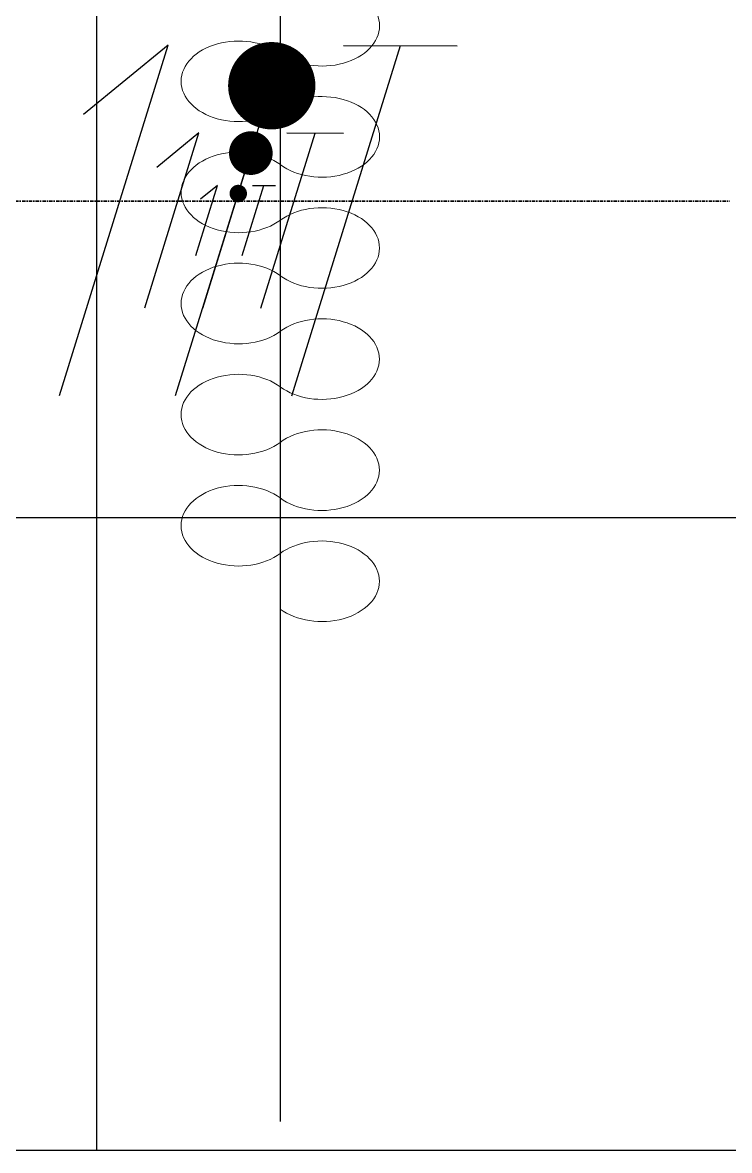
# Model space of a CAD drawing. Extents: x -12260 to 57327, y -29287 to 19916.
# Drawn here: x 36705 to 37376, y -6810 to -5741 of the extents above; entities that cross this region are included whole.
import ezdxf

# ---------------------------------------------------------------- set-up
doc = ezdxf.new("R2010")
doc.units = 0
doc.header["$LTSCALE"] = 0.25
doc.linetypes.add('DASHDOT', pattern=[25.4, 12.7, -6.35, 0, -6.35])
doc.layers.add('01-First Floor$0$FALSE CEILING', color=251, linetype='Continuous')
for name, color, linetype, lineweight in [('01-First Floor$0$LOADING', 253, 'Continuous', 5), ('01-First Floor$0$Walls', 251, 'Continuous', 5), ('E-LITE-CLNG-CNDT', 6, 'DASHDOT', 35), ('E-POWR-WIRE', 6, 'Continuous', 25), ('E-POWR-WIRE @ 100', 6, 'Continuous', 25), ('E-POWR-WIRE @ 20', 6, 'Continuous', 25), ('E-POWR-WIRE @ 50', 6, 'Continuous', 25)]:
    doc.layers.add(name, color=color, linetype=linetype, lineweight=lineweight)

# ---------------------------------------------------------------- blocks, each defined once
blk = doc.blocks.new('01-First Floor$0$CURTAIN')
for centre, start, end in [((-0.3386, 0.0395), 313.5684, 226.4316), ((-0.1881, 0.0395), 313.5684, 226.4316), ((-0.0376, 0.0395), 313.5684, 226.4316), ((0.1129, 0.0395), 313.5684, 226.4316), ((0.2633, 0.0395), 313.5684, 226.4316), ((0.4138, 0.0395), 313.5684, 226.4316), ((0.5643, 0.0395), 313.5684, 226.4316), ((0.7148, 0.0395), 313.5684, 226.4316), ((0.8653, 0.0395), 313.5684, 226.4316), ((0.0376, -0.0395), 133.5684, 46.4316), ((0.1881, -0.0395), 133.5684, 46.4316), ((0.3386, -0.0395), 133.5684, 46.4316), ((0.4891, -0.0395), 133.5684, 46.4316), ((0.6396, -0.0395), 133.5684, 46.4316), ((0.79, -0.0395), 133.5684, 46.4316), ((0.9405, -0.0395), 133.5684, 46.4316), ((-0.4138, -0.0395), 133.5684, 46.4316), ((-0.2633, -0.0395), 133.5684, 46.4316), ((-0.1129, -0.0395), 133.5684, 46.4316)]:
    blk.add_arc(centre, 0.0546, start, end)
blk = doc.blocks.new('01-First Floor')
at = {"layer": '01-First Floor$0$FALSE CEILING', "linetype": 'Continuous'}
for p, q in [((36776, -6810), (36776, -2810)), ((34976, -6210), (38476, -6210))]:
    blk.add_line(p, q, dxfattribs=at)
at = {"layer": '01-First Floor$0$FALSE CEILING', "extrusion": (-2.24007e-05, -9.13278e-07, 1)}
for p in [(36949.9, -5282.6, -0.1), (36949.9, -5341.1, -0.1)]:
    blk.add_line(p, (36949.9, -6782.6, -0.1), dxfattribs=at)
at = {"layer": '01-First Floor$0$FALSE CEILING'}
blk.add_lwpolyline([(34976, -2810), (38476, -2810), (38476, -6810), (34976, -6810)], close=True, dxfattribs=at)
at = {"layer": '01-First Floor$0$LOADING', "extrusion": (-2.24007e-05, -9.13278e-07, 1)}
for p in [(36949.9, -5282.6, -0.1), (36949.9, -5341.1, -0.1)]:
    blk.add_line(p, (36949.9, -6782.6, -0.1), dxfattribs=at)
at = {"layer": '01-First Floor$0$Walls'}
blk.add_line((38476, -6810), (36056, -6810), dxfattribs=at)
at = {"layer": '01-First Floor$0$LOADING', "extrusion": (2.23994e-05, 9.13341e-07, -1), "xscale": -699.9999999767344, "yscale": 1000.000000000003, "zscale": 1000.000000000003, "rotation": 270.0140952242026}
blk.add_blockref('01-First Floor$0$CURTAIN', (-36949.9, -5980.7, 0.9), dxfattribs=at)
blk = doc.blocks.new('*U40')
for p, q in [((-1.617, -1.658), (-0.587, 1.663)), ((-0.587, 1.663), (-1.389, 1.004)), ((-0.515, -1.66), (0.515, 1.66)), ((0.587, -1.663), (1.617, 1.658)), ((1.078, 1.659), (2.157, 1.657))]:
    blk.add_line(p, q)
at = {"const_width": 0.414}
blk.add_lwpolyline([(0.19, 1.278, 1), (0.604, 1.277, 1)], format="xyb", close=True, dxfattribs=at)
blk = doc.blocks.new('*U746')
at = {"layer": 'E-POWR-WIRE @ 100', "xscale": 100, "yscale": 100, "zscale": 100}
blk.add_blockref('*U40', (36902.1, -5928.3, -0.1), dxfattribs=at)
at = {"layer": 'E-POWR-WIRE @ 20', "xscale": 20, "yscale": 20, "zscale": 20}
blk.add_blockref('*U40', (36902.1, -5928.3, -0.1), dxfattribs=at)
at = {"layer": 'E-POWR-WIRE @ 50', "xscale": 50, "yscale": 50, "zscale": 50}
blk.add_blockref('*U40', (36902.1, -5928.3, -0.1), dxfattribs=at)

msp = doc.modelspace()

# ---------------------------------------------------------------- linework, layer by layer
at = {"layer": 'E-LITE-CLNG-CNDT'}
msp.add_lwpolyline([(36176, -5910), (37376, -5910)], dxfattribs=at)

# ---------------------------------------------------------------- block references
msp.add_blockref('01-First Floor', (0, 0), dxfattribs=at)
at = {"layer": 'E-POWR-WIRE'}
msp.add_blockref('*U746', (0, 0), dxfattribs=at)

doc.saveas('drawing.dxf')
